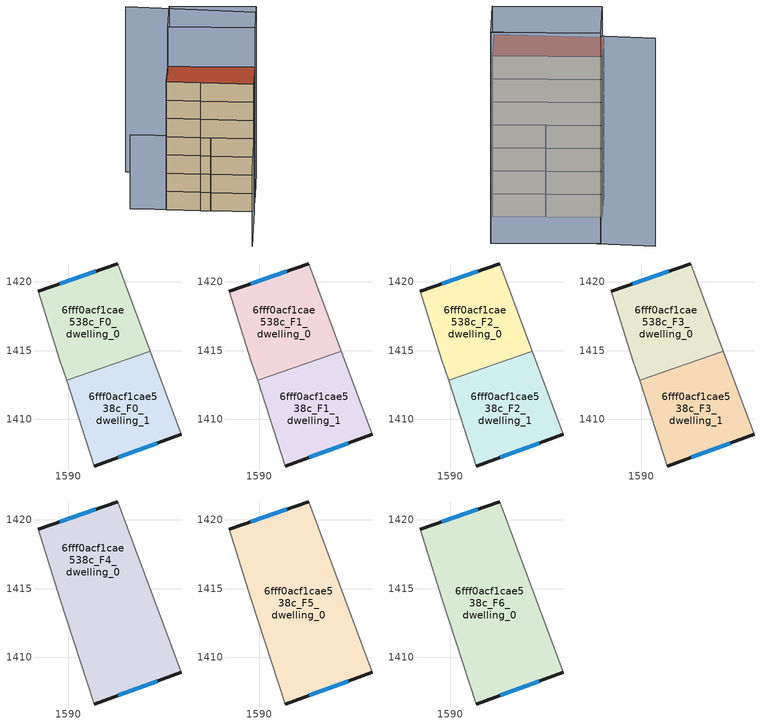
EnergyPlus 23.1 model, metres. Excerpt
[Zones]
6fff0acf1cae538c_F0_dwelling_0
 floor ground (EU_floor_Construction): 1593.59,1421.32 1595.95,1414.95 1589.86,1412.84 1589.39,1414.31 1587.79,1419.32 z0
 wall outside (EU_wall_Construction): 1593.59,1421.32 1587.79,1419.32 z0:3
 wall adiabatic (EU_wall_Construction): 1587.79,1419.32 1589.39,1414.31 1589.86,1412.84 / 1595.95,1414.95 1593.59,1421.32 z0:3
 wall to 6fff0acf1cae538c_F0_dwelling_1 (EU_wall_Construction): 1589.86,1412.84 1595.95,1414.95 z0:3
 window (EU_Window_Construction): 1591.99,1420.76 1589.38,1419.87 z0.83:2.17
6fff0acf1cae538c_F0_dwelling_1
 floor ground (EU_floor_Construction): 1595.95,1414.95 1598.19,1408.9 1591.89,1406.61 1589.86,1412.84 z0
 wall outside (EU_wall_Construction): 1591.89,1406.61 1598.19,1408.9 z0:3
 wall adiabatic (EU_wall_Construction): 1589.86,1412.84 1591.89,1406.61 / 1598.19,1408.9 1595.95,1414.95 z0:3
 window (EU_Window_Construction): 1593.62,1407.24 1596.46,1408.27 z0.83:2.17
6fff0acf1cae538c_F1_dwelling_0
 floor to 6fff0acf1cae538c_F0_dwelling_0 (EU_floor_Construction): 1593.59,1421.32 1595.95,1414.95 1589.86,1412.84 1589.39,1414.31 1587.79,1419.32 z3
 wall outside (EU_wall_Construction): 1593.59,1421.32 1587.79,1419.32 z3:6
 wall adiabatic (EU_wall_Construction): 1587.79,1419.32 1589.39,1414.31 1589.86,1412.84 / 1595.95,1414.95 1593.59,1421.32 z3:6
 wall to 6fff0acf1cae538c_F1_dwelling_1 (EU_wall_Construction): 1589.86,1412.84 1595.95,1414.95 z3:6
 window (EU_Window_Construction): 1591.99,1420.76 1589.38,1419.87 z3.83:5.17
6fff0acf1cae538c_F1_dwelling_1
 floor to 6fff0acf1cae538c_F0_dwelling_1 (EU_floor_Construction): 1595.95,1414.95 1598.19,1408.9 1591.89,1406.61 1589.86,1412.84 z3
 wall outside (EU_wall_Construction): 1591.89,1406.61 1598.19,1408.9 z3:6
 wall adiabatic (EU_wall_Construction): 1589.86,1412.84 1591.89,1406.61 / 1598.19,1408.9 1595.95,1414.95 z3:6
 window (EU_Window_Construction): 1593.62,1407.24 1596.46,1408.27 z3.83:5.17
6fff0acf1cae538c_F2_dwelling_0
 floor to 6fff0acf1cae538c_F1_dwelling_0 (EU_floor_Construction): 1593.59,1421.32 1595.95,1414.95 1589.86,1412.84 1589.39,1414.31 1587.79,1419.32 z6
 wall outside (EU_wall_Construction): 1593.59,1421.32 1587.79,1419.32 z6:9
 wall adiabatic (EU_wall_Construction): 1587.79,1419.32 1589.39,1414.31 1589.86,1412.84 / 1595.95,1414.95 1593.59,1421.32 z6:9
 wall to 6fff0acf1cae538c_F2_dwelling_1 (EU_wall_Construction): 1589.86,1412.84 1595.95,1414.95 z6:9
 window (EU_Window_Construction): 1591.99,1420.76 1589.38,1419.87 z6.83:8.17
6fff0acf1cae538c_F2_dwelling_1
 floor to 6fff0acf1cae538c_F1_dwelling_1 (EU_floor_Construction): 1595.95,1414.95 1598.19,1408.9 1591.89,1406.61 1589.86,1412.84 z6
 wall outside (EU_wall_Construction): 1591.89,1406.61 1598.19,1408.9 z6:9
 wall adiabatic (EU_wall_Construction): 1589.86,1412.84 1591.89,1406.61 / 1598.19,1408.9 1595.95,1414.95 z6:9
 window (EU_Window_Construction): 1593.62,1407.24 1596.46,1408.27 z6.83:8.17
6fff0acf1cae538c_F3_dwelling_0
 floor to 6fff0acf1cae538c_F2_dwelling_0 (EU_floor_Construction): 1593.59,1421.32 1595.95,1414.95 1589.86,1412.84 1589.39,1414.31 1587.79,1419.32 z9
 wall outside (EU_wall_Construction): 1593.59,1421.32 1587.79,1419.32 z9:12
 wall adiabatic (EU_wall_Construction): 1587.79,1419.32 1589.39,1414.31 1589.86,1412.84 / 1595.95,1414.95 1593.59,1421.32 z9:12
 wall to 6fff0acf1cae538c_F3_dwelling_1 (EU_wall_Construction): 1589.86,1412.84 1595.95,1414.95 z9:12
 window (EU_Window_Construction): 1591.99,1420.76 1589.38,1419.87 z9.83:11.17
6fff0acf1cae538c_F3_dwelling_1
 floor to 6fff0acf1cae538c_F2_dwelling_1 (EU_floor_Construction): 1595.95,1414.95 1598.19,1408.9 1591.89,1406.61 1589.86,1412.84 z9
 wall outside (EU_wall_Construction): 1591.89,1406.61 1598.19,1408.9 z9:12
 wall adiabatic (EU_wall_Construction): 1589.86,1412.84 1591.89,1406.61 / 1598.19,1408.9 1595.95,1414.95 z9:12
 window (EU_Window_Construction): 1593.62,1407.24 1596.46,1408.27 z9.83:11.17
6fff0acf1cae538c_F4_dwelling_0
 floor to 6fff0acf1cae538c_F3_dwelling_0 (EU_floor_Construction): 1593.59,1421.32 1595.95,1414.95 1589.86,1412.84 1589.39,1414.31 1587.79,1419.32 z12
 floor to 6fff0acf1cae538c_F3_dwelling_1 (EU_floor_Construction): 1595.95,1414.95 1598.19,1408.9 1591.89,1406.61 1589.86,1412.84 z12
 wall outside (EU_wall_Construction): 1591.89,1406.61 1598.19,1408.9 / 1593.59,1421.32 1587.79,1419.32 z12:15
 wall adiabatic (EU_wall_Construction): 1587.79,1419.32 1589.39,1414.31 1591.89,1406.61 / 1598.19,1408.9 1593.59,1421.32 z12:15
 window (EU_Window_Construction): 1593.62,1407.24 1596.46,1408.27 / 1591.99,1420.76 1589.38,1419.87 z12.83:14.17
6fff0acf1cae538c_F5_dwelling_0
 floor to 6fff0acf1cae538c_F4_dwelling_0 (EU_floor_Construction): 1593.59,1421.32 1598.19,1408.9 1591.89,1406.61 1589.39,1414.31 1587.79,1419.32 z15
 wall outside (EU_wall_Construction): 1591.89,1406.61 1598.19,1408.9 / 1593.59,1421.32 1587.79,1419.32 z15:18
 wall adiabatic (EU_wall_Construction): 1587.79,1419.32 1589.39,1414.31 1591.89,1406.61 / 1598.19,1408.9 1593.59,1421.32 z15:18
 window (EU_Window_Construction): 1593.62,1407.24 1596.46,1408.27 / 1591.99,1420.76 1589.38,1419.87 z15.83:17.17
6fff0acf1cae538c_F6_dwelling_0
 floor to 6fff0acf1cae538c_F5_dwelling_0 (EU_floor_Construction): 1593.59,1421.32 1598.19,1408.9 1591.89,1406.61 1589.39,1414.31 1587.79,1419.32 z18
 wall outside (EU_wall_Construction): 1591.89,1406.61 1598.19,1408.9 / 1593.59,1421.32 1587.79,1419.32 z18:21
 wall adiabatic (EU_wall_Construction): 1587.79,1419.32 1589.39,1414.31 1591.89,1406.61 / 1598.19,1408.9 1593.59,1421.32 z18:21
 window (EU_Window_Construction): 1593.62,1407.24 1596.46,1408.27 / 1591.99,1420.76 1589.38,1419.87 z18.83:20.17
 roof outside (EU_roof_Construction): 1598.19,1408.9 1593.59,1421.32 1587.79,1419.32 1589.39,1414.31 1591.89,1406.61 z21
shading: 1589.39,1414.31 1592.19,1406.69 / 1592.19,1406.69 1579.18,1401.91 z0:12.6; 1598.19,1408.9 1593.59,1421.32 / 1593.59,1421.32 1601.37,1424.2 / 1601.37,1424.2 1605.97,1411.79 / 1605.97,1411.79 1598.19,1408.9 z0:27.5; 1586.09,1424.52 1589.64,1414.03 z0:12.2; 1604.88,1411.4 1599.58,1430.56 z0:27.1
[Building]
EU S2 Campaign: North Axis=0; Terrain=City; Solar Distribution=FullExterior
[Site:Location]
Lyon-Bron: Latitude=45.75; Longitude=5; Time Zone=1; Elevation=198
[SizingPeriod:WeatherFileDays]
AnnualSizingPeriod: Begin Month=1; Begin Day of Month=1; End Month=12; End Day of Month=31; Day of Week for Start Day=Monday; Use Weather File Daylight Saving Period=No; Use Weather File Rain and Snow Indicators=No
[MATERIAL]
EU_InternalMass_Material: Roughness=MediumRough; Thickness=0.1; Conductivity=1; Density=1800; Specific Heat=900; Thermal Absorptance=0.9; Solar Absorptance=0.7; Visible Absorptance=0.7
[MATERIAL:NOMASS] Roughness=MediumRough; Thermal Absorptance=0.9; Solar Absorptance=0.7; Visible Absorptance=0.7
Name | Thermal Resistance
EU_wall_NoMass | 0.87146
EU_roof_NoMass | 0.842276
EU_floor_NoMass | 0.496999
[WINDOWMATERIAL:SIMPLEGLAZINGSYSTEM]
EU_Window_SimpleGlazing: UFactor=2.2525; Solar Heat Gain Coefficient=0.76; Visible Transmittance=0.76
[CONSTRUCTION]
EU_wall_Construction: EU_wall_NoMass
EU_roof_Construction: EU_roof_NoMass
EU_floor_Construction: EU_floor_NoMass
EU_Window_Construction: EU_Window_SimpleGlazing
EU_InternalMass_Construction: EU_InternalMass_Material
[ZONE] Type=1; Multiplier=1; Ceiling Height=autocalculate; Floor Area=autocalculate; Part of Total Floor Area=Yes
Name | Volume
6fff0acf1cae538c_F0_dwelling_0 | 128.248
6fff0acf1cae538c_F1_dwelling_0; 6fff0acf1cae538c_F2_dwelling_0; 6fff0acf1cae538c_F3_dwelling_0 | 128.247
6fff0acf1cae538c_F4_dwelling_0 | 256.485
6fff0acf1cae538c_F5_dwelling_0; 6fff0acf1cae538c_F6_dwelling_0 | 256.489
6fff0acf1cae538c_F0_dwelling_1 | 128.243
6fff0acf1cae538c_F1_dwelling_1; 6fff0acf1cae538c_F2_dwelling_1; 6fff0acf1cae538c_F3_dwelling_1 | 128.245
[INTERNALMASS] Construction=EU_InternalMass_Construction
Name | Zone or ZoneList | Surface Area
6fff0acf1cae538c_F0_dwelling_0_EU_InternalMass | 6fff0acf1cae538c_F0_dwelling_0 | 42.7503
6fff0acf1cae538c_F0_dwelling_1_EU_InternalMass | 6fff0acf1cae538c_F0_dwelling_1 | 42.7485
6fff0acf1cae538c_F1_dwelling_0_EU_InternalMass | 6fff0acf1cae538c_F1_dwelling_0 | 42.7503
6fff0acf1cae538c_F1_dwelling_1_EU_InternalMass | 6fff0acf1cae538c_F1_dwelling_1 | 42.7485
6fff0acf1cae538c_F2_dwelling_0_EU_InternalMass | 6fff0acf1cae538c_F2_dwelling_0 | 42.7503
6fff0acf1cae538c_F2_dwelling_1_EU_InternalMass | 6fff0acf1cae538c_F2_dwelling_1 | 42.7485
6fff0acf1cae538c_F3_dwelling_0_EU_InternalMass | 6fff0acf1cae538c_F3_dwelling_0 | 42.7503
6fff0acf1cae538c_F3_dwelling_1_EU_InternalMass | 6fff0acf1cae538c_F3_dwelling_1 | 42.7485
6fff0acf1cae538c_F4_dwelling_0_EU_InternalMass | 6fff0acf1cae538c_F4_dwelling_0 | 85.4965
6fff0acf1cae538c_F5_dwelling_0_EU_InternalMass | 6fff0acf1cae538c_F5_dwelling_0 | 85.4965
6fff0acf1cae538c_F6_dwelling_0_EU_InternalMass | 6fff0acf1cae538c_F6_dwelling_0 | 85.4965
[OTHEREQUIPMENT] Fuel Type=Electricity; Design Level Calculation Method=Watts/Area; Power per Zone Floor Area=1; Fraction Latent=0; Fraction Radiant=0; Fraction Lost=0; Carbon Dioxide Generation Rate=0; EndUse Subcategory=EU_Step8_InternalGains
Name | Zone or ZoneList or Space or SpaceList | Schedule
EU_Step8_InternalGain_6fff0acf1cae538c_F0_dwelling_0_f000 | 6fff0acf1cae538c_F0_dwelling_0 | EU_Step8_GainSchedule_6fff0acf1cae538c_F0_dwelling_0_f000
EU_Step8_InternalGain_6fff0acf1cae538c_F0_dwelling_1_f000 | 6fff0acf1cae538c_F0_dwelling_1 | EU_Step8_GainSchedule_6fff0acf1cae538c_F0_dwelling_1_f000
EU_Step8_InternalGain_6fff0acf1cae538c_F1_dwelling_0_f000 | 6fff0acf1cae538c_F1_dwelling_0 | EU_Step8_GainSchedule_6fff0acf1cae538c_F1_dwelling_0_f000
EU_Step8_InternalGain_6fff0acf1cae538c_F1_dwelling_1_f000 | 6fff0acf1cae538c_F1_dwelling_1 | EU_Step8_GainSchedule_6fff0acf1cae538c_F1_dwelling_1_f000
EU_Step8_InternalGain_6fff0acf1cae538c_F2_dwelling_0_f000 | 6fff0acf1cae538c_F2_dwelling_0 | EU_Step8_GainSchedule_6fff0acf1cae538c_F2_dwelling_0_f000
EU_Step8_InternalGain_6fff0acf1cae538c_F2_dwelling_1_f000 | 6fff0acf1cae538c_F2_dwelling_1 | EU_Step8_GainSchedule_6fff0acf1cae538c_F2_dwelling_1_f000
EU_Step8_InternalGain_6fff0acf1cae538c_F3_dwelling_0_f000 | 6fff0acf1cae538c_F3_dwelling_0 | EU_Step8_GainSchedule_6fff0acf1cae538c_F3_dwelling_0_f000
EU_Step8_InternalGain_6fff0acf1cae538c_F3_dwelling_1_f000 | 6fff0acf1cae538c_F3_dwelling_1 | EU_Step8_GainSchedule_6fff0acf1cae538c_F3_dwelling_1_f000
EU_Step8_InternalGain_6fff0acf1cae538c_F4_dwelling_0_f000 | 6fff0acf1cae538c_F4_dwelling_0 | EU_Step8_GainSchedule_6fff0acf1cae538c_F4_dwelling_0_f000
EU_Step8_InternalGain_6fff0acf1cae538c_F5_dwelling_0_f000 | 6fff0acf1cae538c_F5_dwelling_0 | EU_Step8_GainSchedule_6fff0acf1cae538c_F5_dwelling_0_f000
EU_Step8_InternalGain_6fff0acf1cae538c_F6_dwelling_0_f000 | 6fff0acf1cae538c_F6_dwelling_0 | EU_Step8_GainSchedule_6fff0acf1cae538c_F6_dwelling_0_f000
[ZONEVENTILATION:DESIGNFLOWRATE] Schedule=EU_AlwaysOn; Design Flow Rate Calculation Method=AirChanges/Hour; Air Changes per Hour=0.425; Ventilation Type=Natural; Fan Pressure Rise=0; Fan Total Efficiency=1; Constant Term Coefficient=1; Temperature Term Coefficient=0; Velocity Term Coefficient=0; Velocity Squared Term Coefficient=0; Minimum Indoor Temperature=-100; Maximum Indoor Temperature=100; Delta Temperature=-100; Minimum Outdoor Temperature=-100; Maximum Outdoor Temperature=100; Maximum Wind Speed=40
Name | Zone or ZoneList or Space or SpaceList
EU_ConstantAir_6fff0acf1cae538c_F0_dwelling_0 | 6fff0acf1cae538c_F0_dwelling_0
EU_ConstantAir_6fff0acf1cae538c_F0_dwelling_1 | 6fff0acf1cae538c_F0_dwelling_1
EU_ConstantAir_6fff0acf1cae538c_F1_dwelling_0 | 6fff0acf1cae538c_F1_dwelling_0
EU_ConstantAir_6fff0acf1cae538c_F1_dwelling_1 | 6fff0acf1cae538c_F1_dwelling_1
EU_ConstantAir_6fff0acf1cae538c_F2_dwelling_0 | 6fff0acf1cae538c_F2_dwelling_0
EU_ConstantAir_6fff0acf1cae538c_F2_dwelling_1 | 6fff0acf1cae538c_F2_dwelling_1
EU_ConstantAir_6fff0acf1cae538c_F3_dwelling_0 | 6fff0acf1cae538c_F3_dwelling_0
EU_ConstantAir_6fff0acf1cae538c_F3_dwelling_1 | 6fff0acf1cae538c_F3_dwelling_1
EU_ConstantAir_6fff0acf1cae538c_F4_dwelling_0 | 6fff0acf1cae538c_F4_dwelling_0
EU_ConstantAir_6fff0acf1cae538c_F5_dwelling_0 | 6fff0acf1cae538c_F5_dwelling_0
EU_ConstantAir_6fff0acf1cae538c_F6_dwelling_0 | 6fff0acf1cae538c_F6_dwelling_0
[HVACTEMPLATE:THERMOSTAT] Constant Heating Setpoint=20; Constant Cooling Setpoint=50
EU_HeatOnly_6fff0acf1cae538c_F0_dwelling_0; EU_HeatOnly_6fff0acf1cae538c_F0_dwelling_1; EU_HeatOnly_6fff0acf1cae538c_F1_dwelling_0; EU_HeatOnly_6fff0acf1cae538c_F1_dwelling_1; EU_HeatOnly_6fff0acf1cae538c_F2_dwelling_0; EU_HeatOnly_6fff0acf1cae538c_F2_dwelling_1; EU_HeatOnly_6fff0acf1cae538c_F3_dwelling_0; EU_HeatOnly_6fff0acf1cae538c_F3_dwelling_1; EU_HeatOnly_6fff0acf1cae538c_F4_dwelling_0; EU_HeatOnly_6fff0acf1cae538c_F5_dwelling_0; EU_HeatOnly_6fff0acf1cae538c_F6_dwelling_0
[HVACTEMPLATE:ZONE:IDEALLOADSAIRSYSTEM] System Availability Schedule=EU_AlwaysOn; Maximum Heating Supply Air Temperature=50; Minimum Cooling Supply Air Temperature=13; Maximum Heating Supply Air Humidity Ratio=0.0156; Minimum Cooling Supply Air Humidity Ratio=0.0077; Heating Limit=NoLimit; Cooling Limit=NoLimit; Heating Availability Schedule=EU_AlwaysOn; Cooling Availability Schedule=EU_CoolingOff; Dehumidification Control Type=ConstantSensibleHeatRatio; Cooling Sensible Heat Ratio=0.7; Dehumidification Setpoint=60; Humidification Control Type=None; Humidification Setpoint=30; Outdoor Air Method=None; Outdoor Air Flow Rate per Person=0.00944; Outdoor Air Flow Rate per Zone Floor Area=0; Outdoor Air Flow Rate per Zone=0; Demand Controlled Ventilation Type=None; Outdoor Air Economizer Type=NoEconomizer; Heat Recovery Type=None; Sensible Heat Recovery Effectiveness=0.7; Latent Heat Recovery Effectiveness=0.65
Name | Template Thermostat
6fff0acf1cae538c_F0_dwelling_0 | EU_HeatOnly_6fff0acf1cae538c_F0_dwelling_0
6fff0acf1cae538c_F0_dwelling_1 | EU_HeatOnly_6fff0acf1cae538c_F0_dwelling_1
6fff0acf1cae538c_F1_dwelling_0 | EU_HeatOnly_6fff0acf1cae538c_F1_dwelling_0
6fff0acf1cae538c_F1_dwelling_1 | EU_HeatOnly_6fff0acf1cae538c_F1_dwelling_1
6fff0acf1cae538c_F2_dwelling_0 | EU_HeatOnly_6fff0acf1cae538c_F2_dwelling_0
6fff0acf1cae538c_F2_dwelling_1 | EU_HeatOnly_6fff0acf1cae538c_F2_dwelling_1
6fff0acf1cae538c_F3_dwelling_0 | EU_HeatOnly_6fff0acf1cae538c_F3_dwelling_0
6fff0acf1cae538c_F3_dwelling_1 | EU_HeatOnly_6fff0acf1cae538c_F3_dwelling_1
6fff0acf1cae538c_F4_dwelling_0 | EU_HeatOnly_6fff0acf1cae538c_F4_dwelling_0
6fff0acf1cae538c_F5_dwelling_0 | EU_HeatOnly_6fff0acf1cae538c_F5_dwelling_0
6fff0acf1cae538c_F6_dwelling_0 | EU_HeatOnly_6fff0acf1cae538c_F6_dwelling_0
[SIZING:ZONE] Zone Cooling Design Supply Air Temperature Input Method=SupplyAirTemperature; Zone Cooling Design Supply Air Temperature=13; Zone Heating Design Supply Air Temperature Input Method=SupplyAirTemperature; Zone Heating Design Supply Air Temperature=50; Zone Cooling Design Supply Air Humidity Ratio=0.008; Zone Heating Design Supply Air Humidity Ratio=0.008; Cooling Design Air Flow Method=DesignDay; Cooling Design Air Flow Rate=0; Cooling Minimum Air Flow per Zone Floor Area=0.000762; Cooling Minimum Air Flow=0; Cooling Minimum Air Flow Fraction=0.2; Heating Design Air Flow Method=DesignDay; Heating Design Air Flow Rate=0; Heating Maximum Air Flow per Zone Floor Area=0.002032; Heating Maximum Air Flow=0.141576; Heating Maximum Air Flow Fraction=0.3; Account for Dedicated Outdoor Air System=No; Dedicated Outdoor Air System Control Strategy=NeutralSupplyAir; Dedicated Outdoor Air Low Setpoint Temperature for Design=autosize; Dedicated Outdoor Air High Setpoint Temperature for Design=autosize; Zone Load Sizing Method=Sensible Load Only No Latent Load; Zone Latent Cooling Design Supply Air Humidity Ratio Input Method=HumidityRatioDifference; Zone Cooling Design Supply Air Humidity Ratio Difference=0.005; Zone Latent Heating Design Supply Air Humidity Ratio Input Method=HumidityRatioDifference; Zone Humidification Design Supply Air Humidity Ratio Difference=0.005
6fff0acf1cae538c_F0_dwelling_0; 6fff0acf1cae538c_F0_dwelling_1; 6fff0acf1cae538c_F1_dwelling_0; 6fff0acf1cae538c_F1_dwelling_1; 6fff0acf1cae538c_F2_dwelling_0; 6fff0acf1cae538c_F2_dwelling_1; 6fff0acf1cae538c_F3_dwelling_0; 6fff0acf1cae538c_F3_dwelling_1; 6fff0acf1cae538c_F4_dwelling_0; 6fff0acf1cae538c_F5_dwelling_0; 6fff0acf1cae538c_F6_dwelling_0
[SCHEDULE:CONSTANT]
Name | Hourly Value
EU_AlwaysOn | 1
EU_CoolingOff | 0
[SCHEDULE:FILE] Column Number=1; Rows to Skip at Top=0; Number of Hours of Data=8760; Column Separator=Comma; Interpolate to Timestep=No; Minutes per Item=60; Adjust Schedule for Daylight Savings=Yes
Name | File
EU_Step8_GainSchedule_6fff0acf1cae538c_F0_dwelling_0_f000 | ../../schedules/6fff0acf1cae538c/6fff0acf1cae538c_F0_dwelling_0_f000_gain.csv
EU_Step8_GainSchedule_6fff0acf1cae538c_F0_dwelling_1_f000 | ../../schedules/6fff0acf1cae538c/6fff0acf1cae538c_F0_dwelling_1_f000_gain.csv
EU_Step8_GainSchedule_6fff0acf1cae538c_F1_dwelling_0_f000 | ../../schedules/6fff0acf1cae538c/6fff0acf1cae538c_F1_dwelling_0_f000_gain.csv
EU_Step8_GainSchedule_6fff0acf1cae538c_F1_dwelling_1_f000 | ../../schedules/6fff0acf1cae538c/6fff0acf1cae538c_F1_dwelling_1_f000_gain.csv
EU_Step8_GainSchedule_6fff0acf1cae538c_F2_dwelling_0_f000 | ../../schedules/6fff0acf1cae538c/6fff0acf1cae538c_F2_dwelling_0_f000_gain.csv
EU_Step8_GainSchedule_6fff0acf1cae538c_F2_dwelling_1_f000 | ../../schedules/6fff0acf1cae538c/6fff0acf1cae538c_F2_dwelling_1_f000_gain.csv
EU_Step8_GainSchedule_6fff0acf1cae538c_F3_dwelling_0_f000 | ../../schedules/6fff0acf1cae538c/6fff0acf1cae538c_F3_dwelling_0_f000_gain.csv
EU_Step8_GainSchedule_6fff0acf1cae538c_F3_dwelling_1_f000 | ../../schedules/6fff0acf1cae538c/6fff0acf1cae538c_F3_dwelling_1_f000_gain.csv
EU_Step8_GainSchedule_6fff0acf1cae538c_F4_dwelling_0_f000 | ../../schedules/6fff0acf1cae538c/6fff0acf1cae538c_F4_dwelling_0_f000_gain.csv
EU_Step8_GainSchedule_6fff0acf1cae538c_F5_dwelling_0_f000 | ../../schedules/6fff0acf1cae538c/6fff0acf1cae538c_F5_dwelling_0_f000_gain.csv
EU_Step8_GainSchedule_6fff0acf1cae538c_F6_dwelling_0_f000 | ../../schedules/6fff0acf1cae538c/6fff0acf1cae538c_F6_dwelling_0_f000_gain.csv
